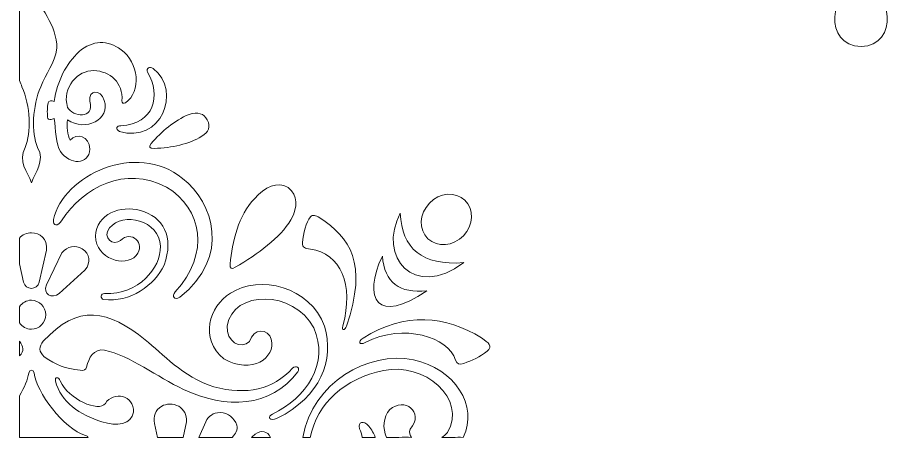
# Model space of a CAD drawing. Header units: centimetres. Extents: x -28.9 to 29, y -13.3 to 13.3.
# Drawn here: x 2.25 to 16.11, y -13.3 to -6.69 of the extents above; entities that cross this region are included whole.
import ezdxf

# ---------------------------------------------------------------- set-up
doc = ezdxf.new("R2010")
doc.units = ezdxf.units.CM
doc.header["$MEASUREMENT"] = 0
doc.layers.add('layer 1', color=7, linetype='Continuous')

msp = doc.modelspace()

# ---------------------------------------------------------------- linework, layer by layer
at = {"layer": 'layer 1', "color": 177, "lineweight": 9}
for points, knots in [([(2.27869, -7.6855), (2.29341, -7.71676), (2.30686, -7.74895), (2.31817, -7.78263), (2.31817, -7.78263), (2.45184, -8.08264), (2.46835, -8.50419), (2.36884, -8.73692), (2.36884, -8.73692), (2.25055, -8.95184), (2.40435, -9.12104), (2.46671, -9.29164), (2.46671, -9.29164), (2.52908, -9.12104), (2.68288, -8.95184), (2.56459, -8.73692), (2.56459, -8.73692), (2.46508, -8.50419), (2.48159, -8.08264), (2.61526, -7.78263), (2.61526, -7.78263), (2.68633, -7.57096), (2.84173, -7.41933), (2.86673, -7.17617), (2.86673, -7.17617), (2.87384, -6.81439), (2.58835, -6.53279), (2.46671, -6.20738), (2.46671, -6.20738), (2.41973, -6.33309), (2.34827, -6.45229), (2.27868, -6.57208), (2.27868, -6.57208), (2.27868, -6.57208), (2.27869, -7.6855), (2.27869, -7.6855)], [0, 0, 0, 0, 0.1, 0.1, 0.1, 0.1, 0.2, 0.2, 0.2, 0.2, 0.3, 0.3, 0.3, 0.3, 0.4, 0.4, 0.4, 0.4, 0.5, 0.5, 0.5, 0.5, 0.6, 0.6, 0.6, 0.6, 0.7, 0.7, 0.7, 0.7, 0.8, 0.8, 0.8, 0.8, 1, 1, 1, 1]), ([(15.50811, -7.14711), (14.90554, -7.14657), (15.0127, -6.21916), (15.50813, -6.2207), (15.50813, -6.2207), (16.00356, -6.20989), (16.11069, -7.14657), (15.50811, -7.14711)], [0, 0, 0, 0, 0.33333333, 0.33333333, 0.33333333, 0.33333333, 1, 1, 1, 1]), ([(3.88974, -8.00176), (3.88603, -8.04177), (3.91701, -8.05185), (3.94685, -8.03301), (3.94685, -8.03301), (4.1977, -7.85645), (4.15926, -7.39986), (3.87566, -7.19844), (3.87566, -7.19844), (3.66789, -7.04195), (3.42686, -7.04684), (3.21711, -7.22883), (3.21711, -7.22883), (3.01793, -7.42123), (2.87079, -7.68435), (2.82545, -8.01317), (2.82545, -8.01317), (2.78619, -7.99193), (2.73894, -8.00029), (2.73033, -8.03202), (2.73033, -8.03202), (2.71596, -8.10225), (2.71417, -8.18354), (2.72144, -8.25932), (2.72144, -8.25932), (2.72565, -8.29214), (2.74354, -8.30196), (2.77685, -8.29671), (2.77685, -8.29671), (2.77685, -8.29671), (2.82572, -8.28349), (2.82572, -8.28349), (2.82572, -8.28349), (2.8511, -8.44959), (2.84951, -8.69737), (2.92192, -8.79854), (2.92192, -8.79854), (3.06474, -9.01489), (3.37441, -9.02024), (3.3857, -8.76162), (3.3857, -8.76162), (3.38409, -8.55763), (3.17167, -8.50536), (3.07633, -8.62339), (3.07633, -8.62339), (3.03562, -8.53611), (3.01693, -8.41009), (3.0322, -8.30146), (3.0322, -8.30146), (3.31847, -8.4984), (3.71188, -8.29299), (3.61057, -7.99798), (3.61057, -7.99798), (3.5498, -7.81091), (3.36159, -7.82619), (3.38807, -8.01038), (3.38807, -8.01038), (3.45881, -8.30451), (3.11762, -8.25795), (3.03515, -8.10582), (3.03515, -8.10582), (2.93974, -7.78933), (3.20308, -7.51808), (3.44815, -7.5269), (3.44815, -7.5269), (3.70562, -7.53518), (3.91202, -7.71927), (3.88974, -8.00176)], [0, 0, 0, 0, 0.05555556, 0.05555556, 0.05555556, 0.05555556, 0.11111111, 0.11111111, 0.11111111, 0.11111111, 0.16666667, 0.16666667, 0.16666667, 0.16666667, 0.22222222, 0.22222222, 0.22222222, 0.22222222, 0.27777778, 0.27777778, 0.27777778, 0.27777778, 0.33333333, 0.33333333, 0.33333333, 0.33333333, 0.38888889, 0.38888889, 0.38888889, 0.38888889, 0.44444444, 0.44444444, 0.44444444, 0.44444444, 0.5, 0.5, 0.5, 0.5, 0.55555556, 0.55555556, 0.55555556, 0.55555556, 0.61111111, 0.61111111, 0.61111111, 0.61111111, 0.66666667, 0.66666667, 0.66666667, 0.66666667, 0.72222222, 0.72222222, 0.72222222, 0.72222222, 0.77777778, 0.77777778, 0.77777778, 0.77777778, 0.83333333, 0.83333333, 0.83333333, 0.83333333, 0.88888889, 0.88888889, 0.88888889, 0.88888889, 1, 1, 1, 1]), ([(4.29241, -7.55086), (4.26971, -7.48722), (4.32264, -7.45902), (4.38211, -7.49575), (4.38211, -7.49575), (4.83916, -7.84959), (4.50161, -8.6857), (3.85018, -8.48341), (3.85018, -8.48341), (3.7832, -8.45008), (3.80316, -8.39019), (3.87469, -8.39621), (3.87469, -8.39621), (4.3967, -8.36591), (4.50984, -7.9194), (4.29241, -7.55086)], [0, 0, 0, 0, 0.2, 0.2, 0.2, 0.2, 0.4, 0.4, 0.4, 0.4, 0.6, 0.6, 0.6, 0.6, 1, 1, 1, 1]), ([(4.34862, -8.67609), (4.30926, -8.72489), (4.32063, -8.75733), (4.39665, -8.75285), (4.39665, -8.75285), (4.67869, -8.73955), (4.94572, -8.68821), (5.14479, -8.56042), (5.14479, -8.56042), (5.2542, -8.49454), (5.28856, -8.41115), (5.23105, -8.30261), (5.23105, -8.30261), (5.17728, -8.20553), (5.08741, -8.16814), (4.9448, -8.21799), (4.9448, -8.21799), (4.71164, -8.31171), (4.51771, -8.48434), (4.34862, -8.67609)], [0, 0, 0, 0, 0.16666667, 0.16666667, 0.16666667, 0.16666667, 0.33333333, 0.33333333, 0.33333333, 0.33333333, 0.5, 0.5, 0.5, 0.5, 0.66666667, 0.66666667, 0.66666667, 0.66666667, 1, 1, 1, 1]), ([(2.93968, -9.89063), (2.88861, -9.98053), (2.7998, -9.97921), (2.8144, -9.87119), (2.8144, -9.87119), (2.96736, -9.17045), (4.11772, -8.63431), (4.84152, -9.22323), (4.84152, -9.22323), (5.33061, -9.60098), (5.60305, -10.46092), (4.80187, -11.09221), (4.80187, -11.09221), (4.71291, -11.14626), (4.66709, -11.08192), (4.72914, -11.01055), (4.72914, -11.01055), (5.27828, -10.40563), (5.15465, -9.69582), (4.58959, -9.36033), (4.58959, -9.36033), (3.93679, -9.02251), (3.29055, -9.35147), (2.93968, -9.89063)], [0, 0, 0, 0, 0.14285714, 0.14285714, 0.14285714, 0.14285714, 0.28571429, 0.28571429, 0.28571429, 0.28571429, 0.42857143, 0.42857143, 0.42857143, 0.42857143, 0.57142857, 0.57142857, 0.57142857, 0.57142857, 0.71428571, 0.71428571, 0.71428571, 0.71428571, 1, 1, 1, 1]), ([(5.59066, -10.56873), (5.58455, -10.64283), (5.61434, -10.65864), (5.66763, -10.62356), (5.66763, -10.62356), (6.03914, -10.40888), (6.37126, -10.16401), (6.54739, -9.87518), (6.54739, -9.87518), (6.66158, -9.66842), (6.65461, -9.49535), (6.5035, -9.36925), (6.5035, -9.36925), (6.32935, -9.25999), (6.13877, -9.3607), (5.97217, -9.5444), (5.97217, -9.5444), (5.72394, -9.80106), (5.62357, -10.22746), (5.59066, -10.56873)], [0, 0, 0, 0, 0.16666667, 0.16666667, 0.16666667, 0.16666667, 0.33333333, 0.33333333, 0.33333333, 0.33333333, 0.5, 0.5, 0.5, 0.5, 0.66666667, 0.66666667, 0.66666667, 0.66666667, 1, 1, 1, 1]), ([(9.28115, -9.56793), (9.13331, -9.42602), (8.88341, -9.44638), (8.72312, -9.6134), (8.72312, -9.6134), (8.56282, -9.78042), (8.55273, -10.03095), (8.70057, -10.17285), (8.70057, -10.17285), (8.84841, -10.31475), (9.09831, -10.29439), (9.25862, -10.12737), (9.25862, -10.12737), (9.4189, -9.96036), (9.429, -9.70983), (9.28115, -9.56793)], [0, 0, 0, 0, 0.2, 0.2, 0.2, 0.2, 0.4, 0.4, 0.4, 0.4, 0.6, 0.6, 0.6, 0.6, 1, 1, 1, 1]), ([(3.86729, -10.20069), (4.03271, -10.03221), (4.27259, -10.24452), (4.1156, -10.43986), (4.1156, -10.43986), (3.93381, -10.63042), (3.48344, -10.49057), (3.47383, -10.13393), (3.47383, -10.13393), (3.48961, -9.78144), (3.87295, -9.64021), (4.17949, -9.73017), (4.17949, -9.73017), (4.5325, -9.82363), (4.71707, -10.14422), (4.55191, -10.58871), (4.55191, -10.58871), (4.41473, -10.90412), (4.00682, -11.18082), (3.60595, -11.13245), (3.60595, -11.13245), (3.54296, -11.11882), (3.55752, -11.03255), (3.61684, -11.03584), (3.61684, -11.03584), (4.1586, -11.05319), (4.49992, -10.63809), (4.49703, -10.29075), (4.49703, -10.29075), (4.48228, -9.8795), (3.90073, -9.74768), (3.69672, -10.00119), (3.69672, -10.00119), (3.56805, -10.16506), (3.76003, -10.29034), (3.86729, -10.20069)], [0, 0, 0, 0, 0.1, 0.1, 0.1, 0.1, 0.2, 0.2, 0.2, 0.2, 0.3, 0.3, 0.3, 0.3, 0.4, 0.4, 0.4, 0.4, 0.5, 0.5, 0.5, 0.5, 0.6, 0.6, 0.6, 0.6, 0.7, 0.7, 0.7, 0.7, 0.8, 0.8, 0.8, 0.8, 1, 1, 1, 1]), ([(6.85445, -10.33751), (6.77137, -10.32265), (6.72239, -10.32097), (6.72701, -10.23714), (6.72701, -10.23714), (6.73936, -10.09104), (6.78822, -9.90933), (6.85445, -9.82977), (6.85445, -9.82977), (6.8831, -9.79066), (6.94012, -9.80265), (6.99852, -9.8443), (6.99852, -9.8443), (7.47291, -10.15575), (7.75835, -10.54782), (7.42154, -11.55038), (7.42154, -11.55038), (7.39653, -11.61494), (7.33849, -11.63212), (7.36359, -11.54653), (7.36359, -11.54653), (7.53712, -10.89442), (7.32724, -10.40125), (6.85445, -10.33751)], [0, 0, 0, 0, 0.14285714, 0.14285714, 0.14285714, 0.14285714, 0.28571429, 0.28571429, 0.28571429, 0.28571429, 0.42857143, 0.42857143, 0.42857143, 0.42857143, 0.57142857, 0.57142857, 0.57142857, 0.57142857, 0.71428571, 0.71428571, 0.71428571, 0.71428571, 1, 1, 1, 1]), ([(8.26588, -9.77054), (7.90351, -10.45454), (8.47467, -11.14062), (9.26378, -10.55021), (9.26378, -10.55021), (8.61063, -10.60028), (8.28844, -10.32943), (8.26588, -9.77054)], [0, 0, 0, 0, 0.33333333, 0.33333333, 0.33333333, 0.33333333, 1, 1, 1, 1]), ([(2.27868, -10.16374), (2.27868, -10.16374), (2.27869, -10.57083), (2.27869, -10.57083), (2.27869, -10.57083), (2.27869, -10.57083), (2.3426, -10.85744), (2.3426, -10.85744), (2.3426, -10.85744), (2.36072, -10.92112), (2.41339, -10.95356), (2.46671, -10.95476), (2.46671, -10.95476), (2.52003, -10.95356), (2.57271, -10.92112), (2.59082, -10.85744), (2.59082, -10.85744), (2.59082, -10.85744), (2.70283, -10.35521), (2.70283, -10.35521), (2.70283, -10.35521), (2.72474, -10.17257), (2.59633, -10.08052), (2.46672, -10.07908), (2.46672, -10.07908), (2.39542, -10.07986), (2.32443, -10.10809), (2.27868, -10.16374)], [0, 0, 0, 0, 0.125, 0.125, 0.125, 0.125, 0.25, 0.25, 0.25, 0.25, 0.375, 0.375, 0.375, 0.375, 0.5, 0.5, 0.5, 0.5, 0.625, 0.625, 0.625, 0.625, 0.75, 0.75, 0.75, 0.75, 1, 1, 1, 1]), ([(3.2646, -10.33287), (3.38313, -10.4123), (3.41106, -10.54141), (3.30917, -10.67104), (3.30917, -10.67104), (3.30917, -10.67104), (2.90245, -11.03514), (2.90245, -11.03514), (2.90245, -11.03514), (2.79327, -11.13037), (2.6378, -11.04311), (2.70561, -10.90026), (2.70561, -10.90026), (2.70561, -10.90026), (2.94761, -10.3965), (2.94761, -10.3965), (2.94761, -10.3965), (3.02617, -10.2899), (3.164, -10.26379), (3.2646, -10.33287)], [0, 0, 0, 0, 0.16666667, 0.16666667, 0.16666667, 0.16666667, 0.33333333, 0.33333333, 0.33333333, 0.33333333, 0.5, 0.5, 0.5, 0.5, 0.66666667, 0.66666667, 0.66666667, 0.66666667, 1, 1, 1, 1]), ([(7.98349, -10.44587), (7.66447, -11.11851), (7.90712, -11.53536), (8.68195, -10.99167), (8.68195, -10.99167), (8.25623, -11.0402), (8.01948, -10.86407), (7.98349, -10.44587)], [0, 0, 0, 0, 0.33333333, 0.33333333, 0.33333333, 0.33333333, 1, 1, 1, 1]), ([(5.8966, -11.79229), (5.95214, -11.57205), (6.19651, -11.58382), (6.23768, -11.75701), (6.23768, -11.75701), (6.30923, -12.04679), (5.93614, -12.32055), (5.49281, -12.0628), (5.49281, -12.0628), (5.10214, -11.75055), (5.26097, -11.23826), (5.59473, -11.03172), (5.59473, -11.03172), (6.05021, -10.73149), (6.85372, -10.92948), (7.0727, -11.54922), (7.0727, -11.54922), (7.23484, -12.08222), (7.01404, -12.6596), (6.33194, -12.99918), (6.33194, -12.99918), (6.21101, -13.05953), (6.1728, -12.96896), (6.25451, -12.93325), (6.25451, -12.93325), (6.78979, -12.68458), (7.15518, -12.13026), (6.90413, -11.57667), (6.90413, -11.57667), (6.58886, -10.97435), (5.63556, -10.97728), (5.54377, -11.54726), (5.54377, -11.54726), (5.52417, -11.78708), (5.75939, -11.92755), (5.8966, -11.79229)], [0, 0, 0, 0, 0.1, 0.1, 0.1, 0.1, 0.2, 0.2, 0.2, 0.2, 0.3, 0.3, 0.3, 0.3, 0.4, 0.4, 0.4, 0.4, 0.5, 0.5, 0.5, 0.5, 0.6, 0.6, 0.6, 0.6, 0.7, 0.7, 0.7, 0.7, 0.8, 0.8, 0.8, 0.8, 1, 1, 1, 1]), ([(2.27868, -11.49588), (2.27868, -11.49588), (2.27868, -11.24351), (2.27868, -11.24351), (2.27868, -11.24351), (2.31914, -11.18237), (2.38817, -11.14175), (2.46671, -11.14072), (2.46671, -11.14072), (2.59174, -11.14238), (2.69262, -11.2443), (2.69262, -11.3697), (2.69262, -11.3697), (2.69262, -11.49511), (2.59173, -11.59703), (2.46671, -11.59869), (2.46671, -11.59869), (2.38817, -11.59765), (2.31914, -11.55704), (2.27868, -11.49588)], [0, 0, 0, 0, 0.16666667, 0.16666667, 0.16666667, 0.16666667, 0.33333333, 0.33333333, 0.33333333, 0.33333333, 0.5, 0.5, 0.5, 0.5, 0.66666667, 0.66666667, 0.66666667, 0.66666667, 1, 1, 1, 1]), ([(6.57047, -12.21192), (6.63434, -12.15541), (6.69743, -12.20656), (6.6533, -12.2685), (6.6533, -12.2685), (6.23218, -12.83336), (5.52125, -12.8604), (4.85771, -12.54502), (4.85771, -12.54502), (4.44085, -12.349), (4.02595, -12.01895), (3.61692, -11.92738), (3.61692, -11.92738), (3.44418, -11.89917), (3.36571, -12.05235), (3.33498, -12.19274), (3.33498, -12.19274), (3.32449, -12.23898), (3.29281, -12.25217), (3.23499, -12.24488), (3.23499, -12.24488), (2.99351, -12.21794), (2.85786, -12.16176), (2.67017, -12.0335), (2.67017, -12.0335), (2.57673, -11.94918), (2.58383, -11.87355), (2.65449, -11.78837), (2.65449, -11.78837), (3.18987, -11.18895), (3.68726, -11.29776), (4.25398, -11.76484), (4.25398, -11.76484), (4.53793, -11.9835), (4.83421, -12.34498), (5.33602, -12.50569), (5.33602, -12.50569), (5.85156, -12.64086), (6.26403, -12.54719), (6.57047, -12.21192)], [0, 0, 0, 0, 0.09090909, 0.09090909, 0.09090909, 0.09090909, 0.18181818, 0.18181818, 0.18181818, 0.18181818, 0.27272727, 0.27272727, 0.27272727, 0.27272727, 0.36363636, 0.36363636, 0.36363636, 0.36363636, 0.45454545, 0.45454545, 0.45454545, 0.45454545, 0.54545455, 0.54545455, 0.54545455, 0.54545455, 0.63636364, 0.63636364, 0.63636364, 0.63636364, 0.72727273, 0.72727273, 0.72727273, 0.72727273, 0.81818182, 0.81818182, 0.81818182, 0.81818182, 1, 1, 1, 1]), ([(9.2621, -12.13623), (9.19405, -12.15828), (9.15487, -12.14772), (9.13466, -12.0831), (9.13466, -12.0831), (9.0245, -11.72452), (8.32338, -11.49308), (7.71466, -11.80833), (7.71466, -11.80833), (7.62852, -11.85247), (7.58698, -11.79749), (7.68184, -11.73927), (7.68184, -11.73927), (8.33746, -11.32026), (8.98579, -11.38875), (9.54074, -11.73293), (9.54074, -11.73293), (9.65909, -11.81656), (9.72264, -11.85969), (9.6327, -11.94519), (9.6327, -11.94519), (9.51723, -12.03053), (9.39321, -12.0929), (9.2621, -12.13623)], [0, 0, 0, 0, 0.14285714, 0.14285714, 0.14285714, 0.14285714, 0.28571429, 0.28571429, 0.28571429, 0.28571429, 0.42857143, 0.42857143, 0.42857143, 0.42857143, 0.57142857, 0.57142857, 0.57142857, 0.57142857, 0.71428571, 0.71428571, 0.71428571, 0.71428571, 1, 1, 1, 1]), ([(2.27869, -12.01873), (2.27869, -12.01873), (2.27868, -11.78808), (2.27868, -11.78808), (2.27868, -11.78808), (2.27876, -11.78818), (2.27885, -11.78827), (2.27893, -11.78837), (2.27893, -11.78837), (2.34544, -11.86854), (2.35563, -11.94026), (2.27869, -12.01873)], [0, 0, 0, 0, 0.25, 0.25, 0.25, 0.25, 0.5, 0.5, 0.5, 0.5, 1, 1, 1, 1]), ([(9.25474, -13.29978), (9.50062, -12.79481), (9.12047, -12.22627), (8.4714, -12.07719), (8.4714, -12.07719), (7.75978, -11.94152), (6.88988, -12.43174), (6.73532, -13.29977), (6.73532, -13.29977), (6.73532, -13.29977), (6.84886, -13.29977), (6.84886, -13.29977), (6.84886, -13.29977), (6.95568, -12.76578), (7.39666, -12.36472), (8.00114, -12.24992), (8.00114, -12.24992), (8.63277, -12.10283), (9.32544, -12.69839), (9.00701, -13.22153), (9.00701, -13.22153), (8.98248, -13.25873), (8.95018, -13.28124), (8.9166, -13.29978), (8.9166, -13.29978), (9.02747, -13.30042), (9.14018, -13.29913), (9.25474, -13.29978)], [0, 0, 0, 0, 0.125, 0.125, 0.125, 0.125, 0.25, 0.25, 0.25, 0.25, 0.375, 0.375, 0.375, 0.375, 0.5, 0.5, 0.5, 0.5, 0.625, 0.625, 0.625, 0.625, 0.75, 0.75, 0.75, 0.75, 1, 1, 1, 1]), ([(2.27869, -12.64639), (2.27869, -12.64639), (2.27867, -13.29977), (2.27867, -13.29977), (2.27867, -13.29977), (2.27867, -13.29977), (3.35789, -13.29977), (3.35789, -13.29977), (3.35789, -13.29977), (3.34987, -13.28815), (3.33639, -13.278), (3.31748, -13.27175), (3.31748, -13.27175), (2.97113, -13.16428), (2.54743, -12.58714), (2.50859, -12.29015), (2.50859, -12.29015), (2.49713, -12.22468), (2.43629, -12.22469), (2.42484, -12.29015), (2.42484, -12.29015), (2.4121, -12.38757), (2.35794, -12.51514), (2.27869, -12.64639)], [0, 0, 0, 0, 0.14285714, 0.14285714, 0.14285714, 0.14285714, 0.28571429, 0.28571429, 0.28571429, 0.28571429, 0.42857143, 0.42857143, 0.42857143, 0.42857143, 0.57142857, 0.57142857, 0.57142857, 0.57142857, 0.71428571, 0.71428571, 0.71428571, 0.71428571, 1, 1, 1, 1]), ([(3.62922, -12.76794), (3.75626, -12.5642), (4.08615, -12.63793), (4.07232, -12.90176), (4.07232, -12.90176), (4.04766, -13.10145), (3.80589, -13.12909), (3.57576, -13.05468), (3.57576, -13.05468), (3.22539, -12.94881), (2.92893, -12.73983), (2.84463, -12.41603), (2.84463, -12.41603), (2.8315, -12.3407), (2.89769, -12.3483), (2.92043, -12.41281), (2.92043, -12.41281), (3.05193, -12.70469), (3.52525, -12.90718), (3.62922, -12.76794)], [0, 0, 0, 0, 0.16666667, 0.16666667, 0.16666667, 0.16666667, 0.33333333, 0.33333333, 0.33333333, 0.33333333, 0.5, 0.5, 0.5, 0.5, 0.66666667, 0.66666667, 0.66666667, 0.66666667, 1, 1, 1, 1]), ([(8.44247, -13.29978), (8.30732, -13.29902), (8.17804, -13.30052), (8.04869, -13.29978), (8.04869, -13.29978), (7.98585, -13.15278), (7.99253, -12.98917), (8.10141, -12.86043), (8.10141, -12.86043), (8.32167, -12.66825), (8.65432, -12.88866), (8.42295, -13.17335), (8.42295, -13.17335), (8.39786, -13.22236), (8.42099, -13.2696), (8.44247, -13.29978)], [0, 0, 0, 0, 0.2, 0.2, 0.2, 0.2, 0.4, 0.4, 0.4, 0.4, 0.6, 0.6, 0.6, 0.6, 1, 1, 1, 1]), ([(4.85035, -13.29977), (4.85035, -13.29977), (4.90475, -13.05468), (4.90475, -13.05468), (4.90475, -13.05468), (4.9116, -12.94152), (4.86717, -12.86149), (4.78322, -12.81161), (4.78322, -12.81161), (4.69434, -12.76309), (4.58786, -12.77128), (4.51664, -12.80769), (4.51664, -12.80769), (4.41149, -12.87057), (4.38031, -12.9727), (4.40295, -13.08212), (4.40295, -13.08212), (4.40295, -13.08212), (4.45019, -13.29978), (4.45019, -13.29978), (4.45019, -13.29978), (4.45019, -13.29978), (4.85035, -13.29977), (4.85035, -13.29977)], [0, 0, 0, 0, 0.14285714, 0.14285714, 0.14285714, 0.14285714, 0.28571429, 0.28571429, 0.28571429, 0.28571429, 0.42857143, 0.42857143, 0.42857143, 0.42857143, 0.57142857, 0.57142857, 0.57142857, 0.57142857, 0.71428571, 0.71428571, 0.71428571, 0.71428571, 1, 1, 1, 1]), ([(5.62279, -13.29978), (5.67858, -13.24261), (5.71517, -13.1834), (5.69573, -13.11038), (5.69573, -13.11038), (5.65731, -12.99231), (5.56287, -12.91375), (5.43496, -12.91013), (5.43496, -12.91013), (5.32162, -12.91153), (5.25416, -12.96238), (5.20753, -13.0533), (5.20753, -13.0533), (5.20753, -13.0533), (5.097, -13.29978), (5.097, -13.29978), (5.097, -13.29978), (5.097, -13.29978), (5.62279, -13.29978), (5.62279, -13.29978)], [0, 0, 0, 0, 0.16666667, 0.16666667, 0.16666667, 0.16666667, 0.33333333, 0.33333333, 0.33333333, 0.33333333, 0.5, 0.5, 0.5, 0.5, 0.66666667, 0.66666667, 0.66666667, 0.66666667, 1, 1, 1, 1]), ([(7.87239, -13.29977), (7.8508, -13.23963), (7.81785, -13.18058), (7.77203, -13.12414), (7.77203, -13.12414), (7.68642, -13.02723), (7.59325, -13.05022), (7.62694, -13.1635), (7.62694, -13.1635), (7.64615, -13.20848), (7.65909, -13.2542), (7.66629, -13.29978), (7.66629, -13.29978), (7.66629, -13.29978), (7.87239, -13.29977), (7.87239, -13.29977)], [0, 0, 0, 0, 0.2, 0.2, 0.2, 0.2, 0.4, 0.4, 0.4, 0.4, 0.6, 0.6, 0.6, 0.6, 1, 1, 1, 1]), ([(6.22733, -13.29977), (6.17702, -13.20608), (6.08287, -13.17141), (5.98416, -13.25145), (5.98416, -13.25145), (5.96469, -13.26728), (5.9457, -13.28338), (5.92717, -13.29977), (5.92717, -13.29977), (5.92717, -13.29977), (6.22733, -13.29977), (6.22733, -13.29977)], [0, 0, 0, 0, 0.25, 0.25, 0.25, 0.25, 0.5, 0.5, 0.5, 0.5, 1, 1, 1, 1])]:
    msp.add_open_spline(points, degree=3, knots=knots, dxfattribs=at)

doc.saveas('drawing.dxf')
